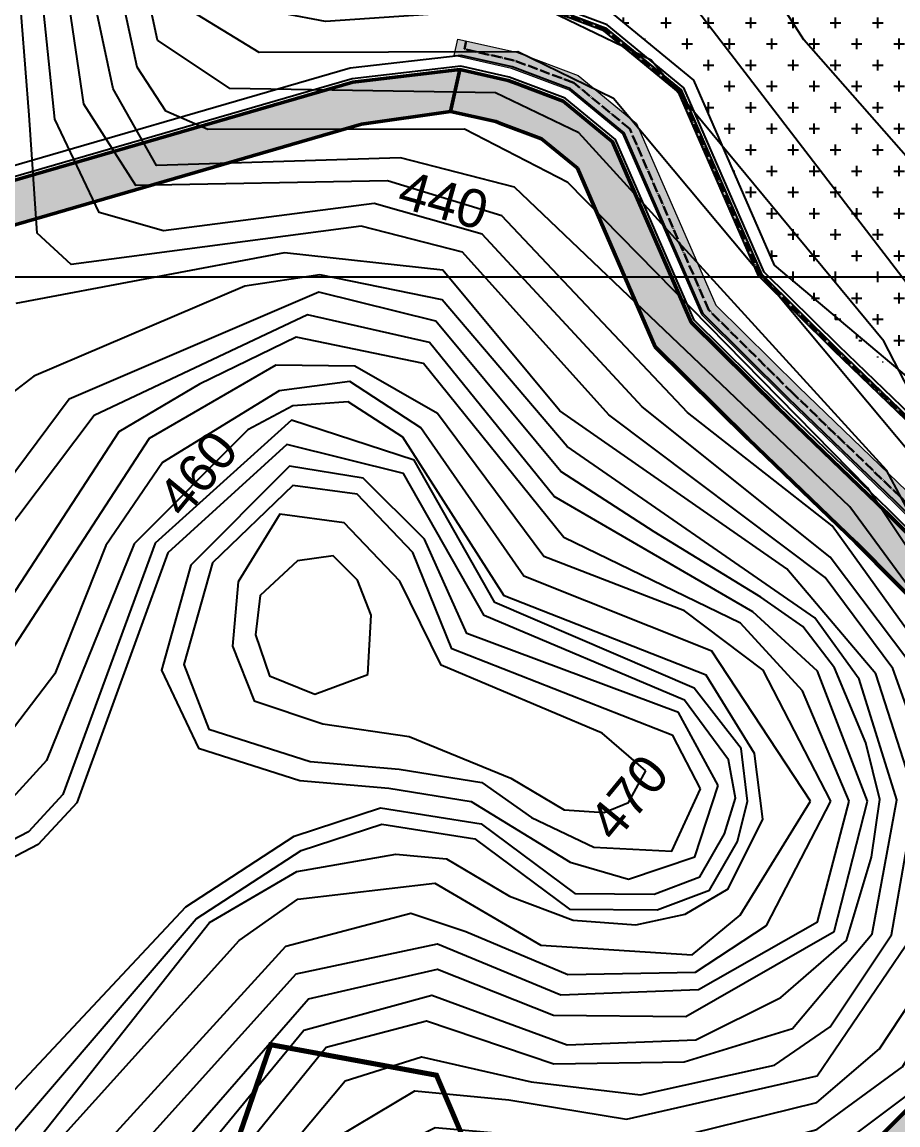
# Model space of a CAD drawing. Header units: metres. Extents: x 218545 to 227455, y 1543467 to 1556082.
# Drawn here: x 221398 to 221915, y 1554200 to 1554850 of the extents above; entities that cross this region are included whole.
import ezdxf

# ---------------------------------------------------------------- set-up
doc = ezdxf.new("R2010")
doc.units = ezdxf.units.M
doc.header["$MEASUREMENT"] = 0
doc.linetypes.add('ACAD_ISO04W100', pattern=[30, 24, -3, 0, -3])
doc.linetypes.add('CENTER', pattern=[2, 1.25, -0.25, 0.25, -0.25])
for name, color, linetype in [('10 M CONTOUR', 20, 'Continuous'), ('2 M CONTOUR', 33, 'Continuous'), ('23072015', 160, 'ACAD_ISO04W100'), ('CART TRACK', 30, 'Continuous'), ('CONTEXT', 200, 'Continuous'), ('EXCAVATED CANAL', 160, 'Continuous'), ('GRID', 250, 'Continuous'), ('SATGE-2', 160, 'Continuous')]:
    doc.layers.add(name, color=color, linetype=linetype)
for name, color, linetype, lineweight in [('BO', 7, 'Continuous', 30), ('NTPC  RESIDENTIAL AREA', 7, 'Continuous', 80), ('Road Center Line', 7, 'CENTER', 25)]:
    doc.layers.add(name, color=color, linetype=linetype, lineweight=lineweight)
doc.styles.get("Standard").update_dxf_attribs({"font": 'arial.ttf'})
pattern_1 = [(0, (0.1397, 0.1363), (1.5625, 3.125), [0, -3.125])]

msp = doc.modelspace()

# ---------------------------------------------------------------- hatches: boundary and pattern name
at = {"layer": '23072015', "lineweight": 5}
h = msp.add_hatch(dxfattribs=at)
h.set_pattern_fill('DOTS', color=256, scale=10)
h.paths.add_polyline_path([(221942.491, 1554596.5499), (221878.76052, 1554657.89784), (221834.44409, 1554701.76344), (221787.06077, 1554810.36648), (221742.42912, 1554847.02311), (221699.01527, 1554863.3346), (221662.37762, 1554871.57735), (221661.93863, 1554869.62612), (221698.44132, 1554861.41373), (221741.41567, 1554845.26737), (221785.41989, 1554809.12606), (221832.76441, 1554700.61195), (221877.36346, 1554656.46661), (221941.0873, 1554595.12506), (221996.43659, 1554539.3197), (222016.48698, 1554502.25059), (222040.93432, 1554420.20918), (222057.19396, 1554354.75265), (222066.08782, 1554272.67694), (221975.80717, 1554161.52999), (221927.26619, 1554112.98901), (221857.15301, 1554076.08733), (221803.95221, 1554068.63922), (221755.92003, 1554051.37766), (221696.22812, 1553980.27406), (221639.8261, 1553909.05052), (221618.09978, 1553867.05114), (221621.80908, 1553830.61173), (221644.38527, 1553751.59506), (221690.19863, 1553617.41894), (221698.54194, 1553568.18714), (221715.74816, 1553497.55107), (221743.66254, 1553446.43823), (221754.49701, 1553435.78864), (221775.43568, 1553413.52574), (221816.92376, 1553350.10919), (221845.59365, 1553319.24672), (221920.89037, 1553241.82187), (221953.95145, 1553201.66633), (222009.59595, 1553136.24621), (222080.58796, 1553060.94159), (222135.68565, 1552999.54965), (222161.37558, 1552966.75238), (222220.95571, 1552886.02634), (222269.45231, 1552819.34357), (222340.34273, 1552736.71064), (222379.94319, 1552689.42181), (222398.23389, 1552653.50617), (222412.46722, 1552620.27017), (222426.508, 1552582.52993), (222437.77889, 1552555.44596), (222460.72697, 1552435.73625), (222486.63537, 1552286.91809), (222510.6068, 1552234.31657), (222534.45156, 1552196.90103), (222585.77038, 1552128.08242), (222696.6166, 1551966.81819), (222735.64748, 1551886.58556), (222747.32669, 1551775.4985), (222735.61764, 1551699.07674), (222711.69377, 1551636.91929), (222683.53901, 1551559.56969), (222680.49726, 1551539.19967), (222680.63113, 1551524.79375), (222691.75912, 1551513.36205), (222700.60689, 1551472.74278), (222694.57553, 1551435.86214), (222694.97994, 1551416.04588), (222711.0991, 1551286.8538), (222718.37322, 1551150.76962), (222722.51484, 1551113.52525), (222736.88664, 1550783.41828), (222730.50838, 1550665.88978), (222716.24942, 1550612.79405), (222689.9464, 1550566.6871), (222640.91554, 1550504.76125), (222584.17057, 1550445.97449), (222510.23086, 1550376.29572), (222415.89787, 1550281.11403), (222365.43136, 1550224.11222), (222299.6623, 1550156.59146), (222208.5209, 1550060.02678), (222135.76523, 1549989.52385), (222061.14846, 1549907.80548), (221888.89981, 1549741.30984), (221835.577, 1549688.3145), (221836.98685, 1549686.89594), (221890.2998, 1549739.88148), (222062.58332, 1549906.41082), (222137.20094, 1549988.13012), (222209.94474, 1550058.62155), (222301.10596, 1550155.20723), (222366.89725, 1550222.75081), (222417.35801, 1550279.74613), (222511.62736, 1550374.8636), (222585.57667, 1550444.55143), (222642.42266, 1550503.44283), (222691.6085, 1550565.56442), (222718.1142, 1550612.02666), (222732.49413, 1550665.57281), (222738.889, 1550783.40756), (222724.51002, 1551113.67944), (222720.36731, 1551150.93365), (222713.09247, 1551287.03121), (222696.97741, 1551416.19048), (222696.57885, 1551435.71997), (222702.64217, 1551472.79609), (222693.59149, 1551514.34697), (222682.62359, 1551525.61419), (222682.49864, 1551539.06042), (222685.48731, 1551559.07499), (222713.56687, 1551636.21798), (222737.56183, 1551698.56012), (222749.34273, 1551775.45083), (222737.59975, 1551887.14432), (222698.3496, 1551967.82772), (222587.39673, 1552129.2471), (222536.09873, 1552198.03779), (222512.36866, 1552235.27335), (222488.56172, 1552287.51394), (222462.69441, 1552436.09606), (222439.70441, 1552556.02449), (222428.36916, 1552583.26309), (222414.3248, 1552621.01297), (222400.04624, 1552654.35459), (222381.62234, 1552690.53178), (222341.86844, 1552738.00383), (222271.02255, 1552820.58486), (222222.56905, 1552887.20836), (222162.96774, 1552967.9631), (222137.21883, 1553000.83566), (222082.06004, 1553062.29569), (222011.08628, 1553137.58094), (221955.48528, 1553202.94993), (221922.38181, 1553243.15695), (221847.04339, 1553320.62469), (221818.50453, 1553351.3461), (221777.01305, 1553414.76785), (221755.927, 1553437.18746), (221745.27582, 1553447.65687), (221717.62924, 1553498.27938), (221700.50195, 1553568.59141), (221692.14353, 1553617.91235), (221646.29438, 1553752.19329), (221623.78084, 1553830.99067), (221620.14981, 1553866.66118), (221641.51382, 1553907.96018), (221697.77829, 1553979.01002), (221757.10461, 1554049.67813), (221804.43415, 1554066.68719), (221857.77579, 1554074.15502), (221928.466, 1554111.36039), (221977.29444, 1554160.18883), (222068.16602, 1554272.0633), (222059.16769, 1554355.10307), (222042.86421, 1554420.73611), (222018.34459, 1554503.02008), (221998.059, 1554540.52403)])
at = {"layer": 'EXCAVATED CANAL'}
h = msp.add_hatch(dxfattribs=at)
h.set_pattern_fill('DOTS', color=256, scale=50)
h.set_pattern_definition(pattern_1)
h.paths.add_polyline_path([(221656.53043, 1554822.32331), (221603.23651, 1554816.12259), (221603.13969, 1554811.13632), (221602.41758, 1554790.67656), (221650.9804, 1554797.65439)])
h.paths.add_polyline_path([(221603.13969, 1554811.13632), (221603.23651, 1554816.12259), (221593.42563, 1554814.9811), (221418.91252, 1554764.33194), (221438.93417, 1554743.81388), (221598.42346, 1554790.10266), (221602.41758, 1554790.67656)])
h.paths.add_polyline_path([(221418.91252, 1554764.33194), (221365.25533, 1554748.75894), (221338.86393, 1554725.84673), (221343.63969, 1554716.63632), (221333.80316, 1554700.13632), (221347.81925, 1554700.13632), (221377.63758, 1554726.02369), (221438.93417, 1554743.81388)])
h.paths.add_polyline_path([(221343.63969, 1554716.63632), (221338.86393, 1554725.84673), (221309.24943, 1554700.13632), (221333.80316, 1554700.13632)])
h.paths.add_polyline_path([(221333.80316, 1554700.13632), (221309.24943, 1554700.13632), (221307.37325, 1554698.50747), (221328.13969, 1554690.63632)], flags=17)
h.paths.add_polyline_path([(221347.81925, 1554700.13632), (221333.80316, 1554700.13632), (221328.13969, 1554690.63632), (221307.37325, 1554698.50747), (221292.41793, 1554685.52372), (221255.33116, 1554643.20431), (221237.76728, 1554634.87956), (221291.63969, 1554653.13632), (221295.59519, 1554650.78441), (221310.29738, 1554667.56097)])
h.paths.add_polyline_path([(221270.8949, 1554622.5991), (221295.59519, 1554650.78441), (221291.63969, 1554653.13632), (221237.76728, 1554634.87956), (221158.3376, 1554597.2323), (221147.00044, 1554592.83077), (221121.63969, 1554578.63632), (221113.31848, 1554579.75409), (221102.78461, 1554575.66443), (221132.97495, 1554560.26119), (221168.3412, 1554573.99177)])
h.paths.add_polyline_path([(221102.78461, 1554575.66443), (221078.37425, 1554566.18735), (221090.63969, 1554548.13632), (221090.09382, 1554544.04228), (221094.32397, 1554545.25534), (221132.97495, 1554560.26119)])
h.paths.add_polyline_path([(221147.00044, 1554592.83077), (221113.31848, 1554579.75409), (221121.63969, 1554578.63632)], flags=17)
h.paths.add_polyline_path([(221090.63969, 1554548.13632), (221078.37425, 1554566.18735), (221055.60311, 1554557.3467), (221000.13969, 1554556.3916), (221000.13969, 1554531.10231), (221047.83386, 1554531.92362), (221090.09382, 1554544.04228)])
h.paths.add_polyline_path([(221000.13969, 1554556.3916), (220949.03085, 1554555.5115), (220863.83165, 1554563.55783), (220861.24648, 1554556.3771, -0.295048905), (220865.89812, 1554549.1805, -0.090151953), (220865.39318, 1554546.40277), (220892.43125, 1554535.45879), (220948.0568, 1554530.20543), (221000.13969, 1554531.10231)])
h.paths.add_polyline_path([(220865.39318, 1554546.40277, -0.382938683), (220856.03972, 1554541.53639), (220855.16458, 1554538.9783), (220892.43125, 1554535.45879)])
h.paths.add_polyline_path([(220865.89812, 1554549.1805, 0.29505238), (220861.24639, 1554556.37714), (220858.63969, 1554549.13632), (220856.03972, 1554541.53639, 0.382938683), (220865.39318, 1554546.40277, 0.090151953)])
h.paths.add_polyline_path([(220861.24648, 1554556.3771), (220858.63969, 1554549.13632), (220865.39318, 1554546.40277, 0.090151953), (220865.89812, 1554549.1805, 0.295048905)])
h.paths.add_polyline_path([(220861.24639, 1554556.37714, 0.54433908), (220850.11255, 1554549.1805, 0.342275585), (220856.03972, 1554541.53639), (220858.63969, 1554549.13632)], flags=17)
h.paths.add_polyline_path([(220861.24639, 1554556.37714), (220863.83144, 1554563.55785), (220827.81333, 1554566.95945), (220715.92155, 1554550.93446), (220621.51139, 1554536.51289), (220512.56548, 1554547.84206), (220362.09729, 1554567.6521), (220322.05413, 1554581.23505), (220227.25218, 1554610.30481), (220140.8377, 1554644.08499), (220044.75757, 1554676.25852), (220021.82203, 1554680.53335), (219876.95811, 1554673.35412), (219809.50378, 1554668.21334), (219742.42177, 1554666.16143), (219716.67253, 1554669.99991), (219694.91829, 1554682.80368), (219669.48645, 1554718.44061), (219571.84211, 1554854.0903), (219564.26717, 1554927.67074), (219575.18408, 1555107.12497), (219583.32226, 1555146.75993), (219640.65096, 1555243.41885), (219766.21556, 1555405.02502), (219746.21193, 1555420.56741), (219619.67301, 1555257.70726), (219559.36371, 1555156.0229), (219550.00801, 1555110.45833), (219538.85598, 1554927.13922), (219547.33521, 1554844.77485), (219648.8967, 1554703.68336), (219677.42724, 1554663.70433), (219708.0671, 1554645.67079), (219740.92965, 1554640.77192), (219810.85423, 1554642.91078), (219878.54783, 1554648.06979), (220027.13733, 1554655.43366), (220132.22093, 1554620.30453), (220218.93107, 1554586.40877), (220314.2848, 1554557.16982), (220356.33052, 1554542.90759), (220509.60702, 1554522.72781), (220571.90126, 1554516.2499), (220679.63969, 1554526.13632), (220776.63476, 1554535.18919), (220783.59204, 1554535.83854, -0.02612531), (220783.549, 1554536.66166, -0.958294341), (220799.30595, 1554537.33311), (220828.42553, 1554541.50358), (220855.16458, 1554538.9783), (220856.03972, 1554541.53639, -0.342275585), (220850.11255, 1554549.1805, -0.54433908)])
h.paths.add_polyline_path([(220783.549, 1554536.66166, 0.02612531), (220783.59204, 1554535.83854), (220792.13969, 1554536.63632), (220793.44976, 1554536.4944), (220799.30595, 1554537.33311, 0.958294341)], flags=17)
h = msp.add_hatch(dxfattribs=at)
h.set_pattern_fill('DOTS', color=256, scale=50)
h.set_pattern_definition(pattern_1)
h.paths.add_polyline_path([(221677.6937, 1554791.64442), (221704.67316, 1554781.50768), (221725.84354, 1554764.12013), (221771.77601, 1554658.84245), (221826.66019, 1554604.5166), (221890.14239, 1554543.40766), (221937.5323, 1554495.62726), (221949.02306, 1554474.38318), (221970.84004, 1554401.16884), (221985.50391, 1554342.1364), (221990.8142, 1554293.13117), (221922.06107, 1554210.45335), (221883.85237, 1554172.24465), (221834.68547, 1554146.36733), (221786.59744, 1554139.63501), (221713.05915, 1554113.20718), (221640.09635, 1554026.29562), (221578.70094, 1553948.7665), (221543.8227, 1553881.343), (221550.37321, 1553816.99215), (221575.22372, 1553730.01538), (221619.73786, 1553599.64432), (221627.53279, 1553553.64843), (221647.60429, 1553471.24962), (221685.23951, 1553402.33735), (221702.72777, 1553385.14753), (221718.31628, 1553368.57315), (221759.68082, 1553305.34543), (221793.41232, 1553269.19256), (221866.96525, 1553193.56155), (221898.48979, 1553155.27226), (221955.71109, 1553087.99832), (222027.36459, 1553011.99203), (222080.24728, 1552953.06813), (222103.79949, 1552923.00001), (222162.61161, 1552843.31454), (222212.67089, 1552774.4831), (222285.17552, 1552689.96857), (222319.21374, 1552649.32189), (222332.67594, 1552622.88749), (222345.26961, 1552593.48022), (222359.18048, 1552556.08916), (222368.11872, 1552534.61058), (222389.54691, 1552422.82945), (222416.94495, 1552265.45475), (222446.87895, 1552199.76931), (222474.88143, 1552155.82976), (222526.95495, 1552085.99911), (222633.93532, 1551930.3591), (222665.01712, 1551866.46674), (222674.38512, 1551777.36289), (222665.28065, 1551717.94056), (222643.93351, 1551662.4778), (222613.05268, 1551577.63886), (222608.08692, 1551544.38406), (222608.54407, 1551495.18901), (222625.47574, 1551477.79524), (222626.96748, 1551470.94678), (222622.09495, 1551441.15212), (222622.71151, 1551410.9404), (222638.97905, 1551280.55909), (222646.22726, 1551144.9598), (222650.3292, 1551108.07219), (222664.44073, 1550783.9432), (222658.66497, 1550677.51638), (222648.79081, 1550640.74825), (222629.83511, 1550607.52051), (222586.42228, 1550552.69021), (222533.33897, 1550497.69687), (222459.74745, 1550428.34623), (222363.1073, 1550330.83662), (222312.43248, 1550273.59953), (222247.4693, 1550206.90611), (222157.04628, 1550111.10256), (222083.86052, 1550040.18285), (222009.27453, 1549958.49819), (221838.28985, 1549793.2243), (221733.41196, 1549688.99052), (221661.42128, 1549610.98472), (221593.45514, 1549539.70631), (221536.09912, 1549481.41053), (221507.92632, 1549440.67863), (221485.62919, 1549390.74303), (221459.14595, 1549318.28691), (221440.5382, 1549225.18609), (221427.15324, 1549142.08652), (221412.21579, 1549050.15665), (221410.45962, 1548979.46286), (221425.16964, 1548904.80015), (221445.17672, 1548833.95243), (221473.74653, 1548779.18003), (221521.21905, 1548733.53019), (221571.70567, 1548707.5099), (221659.71715, 1548674.33117), (221748.07972, 1548647.895), (221835.34799, 1548619.47559), (221961.60573, 1548577.88445), (222075.40908, 1548543.75533), (222176.56515, 1548502.16753), (222306.15866, 1548445.41572), (222451.21444, 1548392.87583), (222529.3421, 1548381.06278), (222609.89339, 1548371.02657), (222662.85006, 1548354.1647), (222700.84907, 1548322.2047), (222774.53831, 1548250.45465), (222878.80881, 1548150.12341), (222941.85942, 1548088.53022), (222984.44789, 1548036.43783), (223007.99985, 1547998.04314), (223025.23783, 1547930.19402), (223034.36018, 1547840.97104), (223056.79053, 1547753.19681), (223115.36795, 1547656.06126), (223190.51503, 1547596.0062), (223348.91253, 1547525.59569), (223480.63732, 1547497.20699), (223485.90427, 1547521.64588), (223356.70584, 1547549.49011), (223203.60947, 1547617.54417), (223134.46775, 1547672.79994), (223080.1005, 1547762.95401), (223059.04163, 1547845.3614), (223049.92106, 1547934.56697), (223031.29519, 1548007.87888), (223004.8735, 1548050.95184), (222960.32932, 1548105.43636), (222896.21099, 1548168.07258), (222791.92572, 1548268.41803), (222717.63742, 1548340.75138), (222675.15281, 1548376.48411), (222615.27695, 1548395.54911), (222532.75695, 1548405.83061), (222457.40024, 1548417.22469), (222315.43975, 1548468.64345), (222186.33374, 1548525.18176), (222083.77318, 1548567.34699), (221969.10873, 1548601.73435), (221843.12958, 1548643.23372), (221755.53424, 1548671.75964), (221667.71908, 1548698.03204), (221581.87539, 1548730.39355), (221535.91651, 1548754.08029), (221494.02165, 1548794.36661), (221468.53503, 1548843.2281), (221449.50301, 1548910.623), (221435.52028, 1548981.59427), (221437.16572, 1549047.83064), (221451.83237, 1549138.09394), (221465.14539, 1549220.74687), (221483.28515, 1549311.50616), (221508.81139, 1549381.34401), (221529.80766, 1549428.36627), (221555.43289, 1549465.41492), (221611.41314, 1549522.31238), (221679.65493, 1549593.87987), (221751.41782, 1549671.63885), (221855.78973, 1549775.36977), (222027.21026, 1549941.06496), (222101.80686, 1550022.76124), (222174.84432, 1550093.53723), (222265.51505, 1550189.60324), (222330.75613, 1550256.58195), (222381.35911, 1550313.73791), (222477.2037, 1550410.44478), (222550.91528, 1550479.90857), (222605.26123, 1550536.20999), (222650.61131, 1550593.48703), (222672.10057, 1550631.15588), (222683.48673, 1550673.55421), (222689.47025, 1550783.8092), (222675.26897, 1551109.99956), (222671.15335, 1551147.01019), (222663.89621, 1551282.77669), (222647.67983, 1551412.74791), (222647.13642, 1551439.375), (222652.40855, 1551471.6131), (222648.38025, 1551490.10666), (222633.44984, 1551505.44455), (222633.10417, 1551542.64335), (222637.40648, 1551571.45512), (222667.34729, 1551653.71153), (222689.58296, 1551711.4828), (222699.58555, 1551776.767), (222689.42059, 1551873.45127), (222655.59772, 1551942.97821), (222547.2843, 1552100.5576), (222495.47102, 1552170.03928), (222468.90224, 1552211.72917), (222441.0243, 1552272.90291), (222414.13993, 1552427.32708), (222392.18764, 1552541.8422), (222382.44504, 1552565.25368), (222368.48937, 1552602.76515), (222355.3303, 1552633.49266), (222340.2031, 1552663.19646), (222304.24686, 1552706.13353), (222232.29886, 1552789.99924), (222182.77844, 1552858.08975), (222123.70148, 1552938.13404), (222099.41212, 1552969.14325), (222045.76565, 1553028.9182), (221974.34025, 1553104.68253), (221917.66267, 1553171.31722), (221885.60826, 1553210.25008), (221811.30219, 1553286.65628), (221779.52006, 1553320.869), (221738.11281, 1553384.162), (221720.67455, 1553402.70311), (221705.48675, 1553417.63174), (221671.21237, 1553480.39011), (221652.1315, 1553558.72211), (221644.14698, 1553605.83678), (221599.18365, 1553737.52338), (221575.11946, 1553821.74806), (221569.55125, 1553876.44892), (221599.8824, 1553935.08239), (221659.55142, 1554010.43144), (221727.92599, 1554091.87762), (221792.64591, 1554115.13634), (221842.5016, 1554122.11614), (221898.91039, 1554151.80498), (221940.62423, 1554193.51882), (222016.87018, 1554287.38728), (222010.45741, 1554346.56662), (221995.23918, 1554407.83077), (221972.50841, 1554484.11162), (221958.04406, 1554510.85328), (221907.88908, 1554561.42153), (221844.32293, 1554622.61128), (221793.01178, 1554673.40044), (221746.58877, 1554779.80245), (221717.48596, 1554803.70502), (221684.94991, 1554815.92949), (221656.53043, 1554822.32331), (221650.9804, 1554797.65439)])
at = {"layer": 'NTPC  RESIDENTIAL AREA', "lineweight": -2}
h = msp.add_hatch(dxfattribs=at)
h.set_pattern_fill('CROSS', color=256, scale=50)
h.paths.add_polyline_path([(222027.99752, 1554808.38564), (221953.5198, 1554848.09285), (221950, 1554881), (221826.5, 1554866.5), (221737.5, 1554910.5), (221745.20734, 1554958.28553), (221817.5, 1555004), (221845.5, 1555085.5), (221778, 1555080), (221732.52926, 1555008.33417), (221618.28289, 1555015.73489), (221585.5, 1555032.5), (221454.5, 1555100), (221524, 1555242), (221498, 1555253), (221478, 1555224.5), (221419.5, 1555140.5), (221364.5, 1555187), (221324, 1555133), (221359, 1555094), (221364, 1555089), (221425, 1555093), (221432, 1555063), (221406, 1555026), (221522, 1555018), (221555, 1555004), (221601, 1554978), (221649, 1554905), (221629.85162, 1554888.24517), (221701.63304, 1554872.09575), (221747.05151, 1554855.03109), (221794.54488, 1554816.02408), (221842.10518, 1554707.01543), (222000.82642, 1554565.1852)])
at = {"layer": 'Road Center Line', "lineweight": 5}
h = msp.add_hatch(color=256, dxfattribs=at)
h.dxf.hatch_style = 1
h.paths.add_polyline_path([(221760.80674, 1554790.51979), (221726.21394, 1554818.93137), (221689.8322, 1554832.60074), (221655.35381, 1554840.35771), (221653.15887, 1554830.60157), (221686.9625, 1554822.99641), (221721.1467, 1554810.1527), (221752.60236, 1554784.3177), (221799.17088, 1554677.5822), (221849.42222, 1554627.84206), (221913.01327, 1554566.62835), (221963.9884, 1554515.23318), (221979.33476, 1554486.86087), (222002.33656, 1554409.67046), (222017.71923, 1554347.74435), (222024.52375, 1554284.9498), (221946.0618, 1554188.35316), (221903.26998, 1554145.56134), (221844.69734, 1554114.73364), (221794.31348, 1554107.6799), (221732.22847, 1554085.3681), (221665.22484, 1554005.55495), (221606.07167, 1553930.8573), (221577.09917, 1553874.85027), (221582.37387, 1553823.03279), (221606.20311, 1553739.63043), (221651.30066, 1553607.55075), (221659.34183, 1553560.1018), (221678.1267, 1553482.98494), (221711.39687, 1553422.06534), (221725.8973, 1553407.81235), (221743.88825, 1553388.68359), (221785.30827, 1553325.37108), (221816.59899, 1553291.68735), (221891.06148, 1553215.12031), (221923.27484, 1553175.99439), (221979.7893, 1553109.55147), (222051.14627, 1553033.85973), (222105.02189, 1552973.82946), (222129.53239, 1552942.53793), (222188.68879, 1552862.386), (222238.04756, 1552794.51776), (222309.82857, 1552710.8467), (222346.36021, 1552667.22251), (222361.98691, 1552636.5379), (222375.3156, 1552605.4143), (222389.28471, 1552567.86671), (222399.26862, 1552543.87537), (222421.37814, 1552428.54005), (222448.10841, 1552275.00104), (222475.36953, 1552215.1808), (222501.50821, 1552174.16581), (222553.24341, 1552104.78883), (222661.95675, 1551946.62762), (222696.60193, 1551875.41031), (222707.00599, 1551776.45192), (222696.73395, 1551709.40916), (222674.23172, 1551650.94533), (222644.57292, 1551569.46367), (222640.46965, 1551541.98481), (222640.78188, 1551508.38489), (222655.11191, 1551493.66377), (222659.90118, 1551471.67667), (222654.50917, 1551438.70554), (222655.03063, 1551413.15385), (222671.23166, 1551283.30565), (222678.49148, 1551147.48899), (222682.6112, 1551110.44145), (222696.83941, 1550783.63268), (222690.79356, 1550672.22924), (222678.9538, 1550628.14185), (222656.70448, 1550589.14067), (222610.77322, 1550531.1296), (222556.04847, 1550474.43577), (222482.30088, 1550404.93803), (222386.69496, 1550308.47197), (222336.11353, 1550251.34035), (222270.78908, 1550184.27606), (222180.04404, 1550088.13131), (222107.05107, 1550017.39843), (222032.45129, 1549935.69866), (221860.9, 1549769.87709), (221792.31786, 1549701.71614), (221801.33281, 1549696.57695), (221867.89996, 1549762.73528), (222039.62558, 1549928.72537), (222114.22961, 1550010.42979), (222187.16325, 1550081.10517), (222278.00739, 1550177.35491), (222343.44298, 1550244.53332), (222393.99569, 1550301.63249), (222489.28337, 1550397.77745), (222563.079, 1550467.32045), (222618.3088, 1550524.53752), (222665.01496, 1550583.52728), (222688.27771, 1550624.3049), (222700.72227, 1550670.64438), (222706.85122, 1550783.57908), (222692.58711, 1551111.2124), (222688.46191, 1551148.30915), (222681.19852, 1551284.19269), (222665.01796, 1551413.87686), (222664.52576, 1551437.99469), (222670.07761, 1551471.9432), (222664.27371, 1551498.58834), (222650.7442, 1551512.4871), (222650.47656, 1551541.28853), (222654.31444, 1551566.99018), (222683.59723, 1551647.43882), (222706.45488, 1551706.82605), (222717.08617, 1551776.21356), (222706.36332, 1551878.20412), (222670.62171, 1551951.67526), (222561.37515, 1552110.61223), (222509.74405, 1552179.84961), (222484.17885, 1552219.96474), (222457.74015, 1552277.9803), (222431.21535, 1552430.3391), (222408.89619, 1552546.76802), (222398.59053, 1552571.53252), (222384.60351, 1552609.12827), (222371.04866, 1552640.77997), (222354.75596, 1552672.77234), (222317.45711, 1552717.31268), (222245.89875, 1552800.72421), (222196.75552, 1552868.29608), (222137.49319, 1552948.59155), (222112.68783, 1552980.25951), (222058.50669, 1553040.63019), (221987.24096, 1553116.22516), (221930.94399, 1553182.41238), (221898.5187, 1553221.7957), (221823.84766, 1553298.57719), (221793.21214, 1553331.55561), (221751.77511, 1553394.89412), (221733.04723, 1553414.80642), (221719.46328, 1553428.15856), (221687.53207, 1553486.62647), (221669.14186, 1553562.12313), (221661.02515, 1553610.01779), (221615.74865, 1553742.62159), (221592.23267, 1553824.92752), (221587.34933, 1553872.90048), (221614.51027, 1553925.4056), (221672.97566, 1553999.23473), (221738.15136, 1554076.87049), (221796.72316, 1554097.91973), (221847.81126, 1554105.07206), (221909.26903, 1554137.41826), (221953.49814, 1554181.64737), (222034.91477, 1554281.88158), (222027.58791, 1554349.49643), (222011.986, 1554412.30514), (221988.62281, 1554490.7083), (221972.10045, 1554521.25481), (221920.03177, 1554573.75252), (221856.40753, 1554634.9982), (221807.56926, 1554683.33964)])

# ---------------------------------------------------------------- linework, layer by layer
at = {"layer": '10 M CONTOUR', "elevation": -1039.86579}
msp.add_lwpolyline([(222003.95869, 1554149.75532), (222076.74569, 1554230.31532), (222100.49869, 1554318.77432), (222012.78269, 1554456.66632), (221906.64769, 1554662.11532), (221769.36869, 1554827.99732), (221703.99851, 1554859.4308), (221577.10069, 1554850.68232), (221552.26769, 1554855.36432), (221518.61769, 1554882.18732), (221493.22898, 1554946.78201), (221450.70969, 1555120.82432), (221412.83069, 1555211.90032)], dxfattribs=at)
at = {"layer": '10 M CONTOUR', "linetype": 'Continuous', "elevation": -1009.86579}
for points in [[(221618.65746, 1554359.36051), (221648.56824, 1554356.75939), (221685.82469, 1554334.68671), (221723.34723, 1554320.59214), (221760.33765, 1554317.66683), (221789.34442, 1554324.04928), (221814.82925, 1554338.98271), (221835.21517, 1554380.15108), (221830.37851, 1554418.85225), (221801.81393, 1554465.01448), (221682.53669, 1554511.91432), (221622.83769, 1554605.53132), (221590.4814, 1554626.3319), (221557.97569, 1554624.05859), (221531.42847, 1554609.81271), (221464.35169, 1554542.47532), (221412.53869, 1554414.73532), (221386.40969, 1554385.93632)], [(221256.16769, 1554062.08532), (221410.23969, 1554194.34432), (221508.76769, 1554319.03132), (221560.25169, 1554349.19632), (221618.65746, 1554359.36051)]]:
    msp.add_lwpolyline(points, dxfattribs=at)
at = {"layer": '10 M CONTOUR'}
for points in [[(221268.12538, 1553778.93232, -1029.86579), (221455.25769, 1553930.67232, -1029.86579), (221593.23235, 1554124.85468, -1029.86579), (221682.42714, 1554169.87423, -1029.86579), (221781.70569, 1554173.50732, -1029.86579), (221867.04069, 1554197.03732, -1029.86579), (221917.71669, 1554233.92732, -1029.86579), (221963.22169, 1554308.98332, -1029.86579), (221966.78769, 1554342.55632, -1029.86579), (221959.00069, 1554411.61432, -1029.86579), (221931.98869, 1554475.41032, -1029.86579), (221876.25269, 1554553.11532, -1029.86579), (221790.90569, 1554619.95432, -1029.86579), (221681.23769, 1554736.10132, -1029.86579), (221613.72469, 1554756.80932, -1029.86579), (221465.223, 1554753.96658, -1029.86579), (221434.68869, 1554802.00132, -1029.86579), (221414.78769, 1554937.03632, -1029.86579), (221381.76169, 1555048.38732, -1029.86579)], [(221365.92169, 1554014.63232, -1019.86579), (221564.33969, 1554255.65132, -1019.86579), (221639.88505, 1554276.25116, -1019.86579), (221719.7333, 1554247.03669, -1019.86579), (221795.74923, 1554249.91101, -1019.86579), (221845.87869, 1554274.95861, -1019.86579), (221884.70408, 1554308.4837, -1019.86579), (221899.35857, 1554357.66504, -1019.86579), (221904.36683, 1554391.62381, -1019.86579), (221896.00636, 1554425.18436, -1019.86579), (221877.55239, 1554469.31281, -1019.86579), (221858.84392, 1554493.721, -1019.86579), (221834.05454, 1554510.99266, -1019.86579), (221771.159, 1554549.57877, -1019.86579), (221716.02869, 1554585.15632, -1019.86579), (221642.32169, 1554673.93032, -1019.86579), (221573.24469, 1554691.03832, -1019.86579), (221425.87169, 1554627.90132, -1019.86579), (221362.76369, 1554543.25632, -1019.86579)], [(221766.20537, 1554408.51927, -999.86579), (221740.5223, 1554430.91657, -1005.86579), (221645.42995, 1554471.04397, -1005.86579), (221621.10366, 1554520.5732, -1005.86579), (221588.18192, 1554554.87327, -1005.86579), (221550.27276, 1554559.97748, -1005.86579), (221525.71292, 1554520.14199, -1005.86579), (221522.32573, 1554482.08876, -1005.86579), (221535.02791, 1554449.95502, -1005.86579), (221575.67445, 1554436.42492, -1005.86579), (221626.48257, 1554428.8143, -1005.86579), (221686.60569, 1554404.29105, -1005.86579), (221717.93744, 1554385.68728, -1005.86579), (221741.64801, 1554383.99602, -1005.86579), (221756.04358, 1554389.91538, -1005.86579), (221766.20537, 1554408.51927, -1005.86579)]]:
    msp.add_polyline3d(points, dxfattribs=at)
at = {"layer": '2 M CONTOUR'}
for points, elevation in [([(222049.46269, 1554089.64932), (222148.25869, 1554210.24232), (222165.35769, 1554248.50132), (222173.41769, 1554314.57732), (222137.33169, 1554391.00732), (222073.98269, 1554443.26532), (222012.33069, 1554532.47032), (221988.64669, 1554665.13032), (221964.20669, 1554720.74232), (221859.41869, 1554839.95732), (221824.4355, 1554894.49132), (221766.49033, 1554928.49028), (221683.71283, 1554938.51976), (221593.60761, 1554941.1688), (221532.42926, 1554979.2221), (221502.14714, 1555138.5101), (221470.28082, 1555293.28996)], -1043.86579), ([(221756.43169, 1553519.42532), (221737.44969, 1553544.47632), (221717.44469, 1553630.59932), (221680.93469, 1553702.88632), (221600.98827, 1553752.90032), (221576.94286, 1553802.6518), (221592.30335, 1553853.05329), (221659.30669, 1553936.86032), (221722.87269, 1554038.74332), (221789.31369, 1554077.64332), (221941.17769, 1554135.66932), (222031.61469, 1554238.42232), (222055.84669, 1554307.81032), (222036.08269, 1554382.39932), (221923.23169, 1554594.87232), (221747.07169, 1554805.24932), (221690.66069, 1554832.87332), (221537.97969, 1554832.40432), (221494.65769, 1554859.04832), (221431.84369, 1555110.78532), (221409.43769, 1555155.94332), (221372.59169, 1555189.08532)], -1037.86579), ([(221662.36682, 1553501.87375), (221647.44869, 1553638.54132), (221594.82169, 1553701.35032), (221496.24272, 1553741.03832), (221483.80464, 1553757.7406), (221487.8616, 1553787.74227), (221604.90269, 1553932.50032), (221664.37697, 1554043.44643), (221719.70908, 1554089.71305), (221823.63269, 1554114.35032), (221923.31069, 1554155.13532), (221993.23669, 1554236.31832), (222025.01769, 1554312.30932), (222008.63569, 1554398.70932), (221908.14369, 1554586.04632), (221726.73469, 1554785.01632), (221677.47769, 1554808.70432), (221520.67369, 1554811.12332), (221478.04969, 1554839.78332), (221435.95769, 1555035.30532), (221389.90969, 1555137.51432)], -1035.86579), ([(221391.59769, 1553761.40932), (221420.27951, 1553804.94596), (221484.30569, 1553855.89832), (221626.29288, 1554056.08623), (221681.93061, 1554106.01249), (221796.44169, 1554132.81632), (221868.73269, 1554151.20732), (221939.10169, 1554199.62232), (221971.47169, 1554239.24932), (222000.34469, 1554318.65132), (221994.55569, 1554393.52832), (221929.67169, 1554526.39032), (221896.95969, 1554575.48832), (221720.23169, 1554755.71632), (221659.29369, 1554787.26132), (221507.77469, 1554786.99632), (221482.89969, 1554797.81632), (221466.04769, 1554823.80032), (221422.63869, 1555024.40232), (221374.67669, 1555120.18932)], -1033.86579)]:
    msp.add_lwpolyline(points, dxfattribs=dict(at, elevation=elevation))
at = {"layer": '2 M CONTOUR', "linetype": 'Continuous'}
for points, elevation in [([(221364.07708, 1554161.71974), (221500.92081, 1554321.24394), (221562.7789, 1554361.5603), (221610.34552, 1554377.14839), (221665.3017, 1554368.4197), (221721.18977, 1554326.95052), (221772.8306, 1554326.51471), (221803.76311, 1554338.2007), (221820.2564, 1554366.95032), (221826.29061, 1554390.67706), (221822.43947, 1554421.69844), (221794.81086, 1554457.47231), (221677.18266, 1554507.90249), (221629.60518, 1554591.89035), (221557.16488, 1554615.41117), (221476.61281, 1554542.89851), (221422.18819, 1554394.57905), (221401.8938, 1554372.64003), (221247.10197, 1554292.13549)], -1007.86579), ([(221379.21697, 1554204.95255), (221494.71925, 1554328.31911), (221558.71726, 1554370.03017), (221609.58379, 1554386.69968), (221669.01777, 1554377.25978), (221724.30269, 1554336.23814), (221771.16799, 1554335.84263), (221798.07413, 1554346.00749), (221812.71363, 1554371.46967), (221819.12493, 1554392.56017), (221814.95475, 1554415.15837), (221789.03641, 1554450.32201), (221670.79069, 1554500.29032), (221623.30827, 1554584.11038), (221554.30977, 1554601.22501), (221484.1109, 1554537.28271), (221430.39669, 1554389.73732), (221407.62969, 1554365.12532), (221329.92569, 1554324.71282)], -1005.86579)]:
    msp.add_lwpolyline(points, dxfattribs=dict(at, elevation=elevation))
at = {"layer": '2 M CONTOUR'}
for points in [[(222022.83469, 1554115.81332, -1041.86579), (222123.29969, 1554235.64832, -1041.86579), (222134.74369, 1554312.26232, -1041.86579), (222123.50869, 1554346.46132, -1041.86579), (222023.50869, 1554470.72132, -1041.86579), (221932.19669, 1554680.59732, -1041.86579), (221787.07569, 1554869.79532, -1041.86579), (221759.20169, 1554891.30132, -1041.86579), (221718.17869, 1554896.99132, -1041.86579), (221597.28369, 1554883.81532, -1041.86579), (221537.59369, 1554901.39632, -1041.86579), (221490.76669, 1555010.64532, -1041.86579), (221458.04669, 1555201.98532, -1041.86579), (221435.93469, 1555259.79932, -1041.86579)], [(221367.61605, 1553810.03483, -1031.86579), (221513.36769, 1553941.62132, -1031.86579), (221559.69769, 1554008.04232, -1031.86579), (221616.39147, 1554108.47542, -1031.86579), (221668.91166, 1554139.82508, -1031.86579), (221795.03569, 1554155.36032, -1031.86579), (221868.98569, 1554178.55132, -1031.86579), (221948.42169, 1554238.10532, -1031.86579), (221978.74969, 1554307.96632, -1031.86579), (221982.81169, 1554351.97632, -1031.86579), (221968.94769, 1554422.32432, -1031.86579), (221921.69169, 1554516.73232, -1031.86579), (221886.60569, 1554564.30232, -1031.86579), (221688.74769, 1554753.02732, -1031.86579), (221621.47769, 1554770.21732, -1031.86579), (221477.53269, 1554765.84632, -1031.86579), (221451.80869, 1554810.90932, -1031.86579), (221406.65669, 1555023.25232, -1031.86579), (221361.49369, 1555107.25132, -1031.86579)], [(221253.82369, 1553822.37732, -1027.86579), (221407.65469, 1553926.56032, -1027.86579), (221584.40069, 1554169.12932, -1027.86579), (221641.88997, 1554198.07727, -1027.86579), (221763.45958, 1554187.39366, -1027.86579), (221867.20069, 1554212.86432, -1027.86579), (221904.16469, 1554244.65832, -1027.86579), (221949.17469, 1554312.85832, -1027.86579), (221950.76469, 1554333.13632, -1027.86579), (221949.91269, 1554399.05432, -1027.86579), (221921.99669, 1554472.23232, -1027.86579), (221875.06069, 1554534.59532, -1027.86579), (221764.01869, 1554623.38032, -1027.86579), (221669.69469, 1554725.26932, -1027.86579), (221605.97169, 1554743.40132, -1027.86579), (221481.61169, 1554727.15132, -1027.86579), (221443.54991, 1554738.10964, -1027.86579), (221417.56769, 1554793.09232, -1027.86579), (221402.61912, 1554937.84567, -1027.86579), (221366.60393, 1555049.60304, -1027.86579)], [(221375.02069, 1553932.31032, -1025.86579), (221571.98269, 1554185.22832, -1025.86579), (221629.86868, 1554219.81525, -1025.86579), (221685.32469, 1554214.49332, -1025.86579), (221754.82069, 1554203.13032, -1025.86579), (221867.36069, 1554228.69132, -1025.86579), (221929.77269, 1554320.68532, -1025.86579), (221936.31969, 1554400.64832, -1025.86579), (221912.00369, 1554469.05432, -1025.86579), (221872.02369, 1554522.68832, -1025.86579), (221744.37769, 1554618.64332, -1025.86579), (221658.02569, 1554714.62832, -1025.86579), (221598.21769, 1554729.99332, -1025.86579), (221427.03269, 1554707.38132, -1025.86579), (221407.00669, 1554725.83532, -1025.86579), (221402.40638, 1554795.46798, -1025.86579), (221391.55218, 1554933.2376, -1025.86579)], [(221353.54369, 1553945.03232, -1023.86579), (221588.82993, 1554225.78119, -1023.86579), (221633.87578, 1554239.83703, -1023.86579), (221698.58869, 1554225.10332, -1023.86579), (221763.15269, 1554217.34132, -1023.86579), (221842.18569, 1554234.93732, -1023.86579), (221874.89869, 1554257.64832, -1023.86579), (221911.12869, 1554311.88032, -1023.86579), (221925.44449, 1554393.09352, -1023.86579), (221902.01169, 1554465.87632, -1023.86579), (221849.39269, 1554527.72732, -1023.86579), (221715.44469, 1554620.92832, -1023.86579), (221646.35669, 1554703.98732, -1023.86579), (221552.97069, 1554714.16332, -1023.86579), (221394.37613, 1554684.42842, -1023.86579)], [(221380.68069, 1554002.81432, -1021.86579), (221577.60569, 1554245.47832, -1021.86579), (221636.738, 1554261.00294, -1021.86579), (221711.85269, 1554235.71332, -1021.86579), (221788.91878, 1554236.95252, -1021.86579), (221852.73181, 1554256.52754, -1021.86579), (221899.85069, 1554312.50832, -1021.86579), (221914.24069, 1554391.54432, -1021.86579), (221892.01969, 1554462.69832, -1021.86579), (221865.95169, 1554498.87232, -1021.86579), (221719.83969, 1554599.87332, -1021.86579), (221645.98169, 1554686.44832, -1021.86579), (221573.79364, 1554701.24489, -1021.86579), (221529.51269, 1554694.64432, -1021.86579), (221405.13169, 1554641.51532, -1021.86579), (221364.07869, 1554610.06132, -1021.86579)], [(221896.99569, 1554390.74532, -1017.86579), (221867.58469, 1554467.32132, -1017.86579), (221829.35069, 1554502.51632, -1017.86579), (221712.21669, 1554570.44032, -1017.86579), (221638.66169, 1554661.41232, -1017.86579), (221566.60769, 1554677.73132, -1017.86579), (221440.59969, 1554618.28332, -1017.86579), (221384.12769, 1554543.42032, -1017.86579)], [(221886.18369, 1554390.74532, -1015.86579), (221858.66769, 1554455.75832, -1015.86579), (221822.02869, 1554495.68132, -1015.86579), (221717.90969, 1554546.32532, -1015.86579), (221635.00169, 1554648.89432, -1015.86579), (221559.96969, 1554664.42532, -1015.86579), (221502.87759, 1554636.72269, -1015.86579), (221455.32869, 1554608.66632, -1015.86579), (221333.47969, 1554421.96232, -1015.86579)], [(221875.37269, 1554390.74532, -1013.86579), (221835.40569, 1554467.94232, -1013.86579), (221788.99569, 1554503.04832, -1013.86579), (221706.02869, 1554535.16432, -1013.86579), (221643.26327, 1554619.46347, -1013.86579), (221594.49039, 1554647.35569, -1013.86579), (221547.90292, 1554647.96864, -1013.86579), (221473.13669, 1554604.63832, -1013.86579), (221344.70269, 1554407.49232, -1013.86579)], [(221863.29869, 1554390.74532, -1011.86579), (221805.0853, 1554479.12119, -1011.86579), (221694.28269, 1554523.53932, -1011.86579), (221633.54191, 1554611.06602, -1011.86579), (221591.53142, 1554638.31676, -1011.86579), (221549.88281, 1554632.85714, -1011.86579), (221481.09769, 1554590.51332, -1011.86579), (221447.49769, 1554541.56032, -1011.86579), (221417.42969, 1554465.86032, -1011.86579), (221365.98469, 1554398.36632, -1011.86579)], [(221808.87731, 1554399.87318, -1003.86579), (221785.51522, 1554442.98233, -1005.86579), (221660.68488, 1554489.65291, -1005.86579), (221635.6084, 1554545.2453, -1005.86579), (221599.49823, 1554581.30539, -1005.86579), (221555.86504, 1554588.31704, -1005.86579), (221497.82682, 1554529.93086, -1005.86579), (221480.41352, 1554468.03749, -1005.86579), (221502.19131, 1554422.02077, -1005.86579), (221561.97418, 1554402.82179, -1005.86579), (221614.47457, 1554398.40399, -1005.86579), (221663.10751, 1554390.5284, -1005.86579), (221721.52347, 1554354.73542, -1005.86579), (221756.05881, 1554344.59212, -1005.86579), (221795.1649, 1554357.7784, -1005.86579), (221808.87731, 1554399.87318, -1005.86579)], [(221798.40595, 1554398.02114, -1001.86579), (221782.07019, 1554429.39255, -1005.86579), (221651.65723, 1554480.63789, -1005.86579), (221628.72485, 1554537.4857, -1005.86579), (221595.80311, 1554571.78577, -1005.86579), (221557.89394, 1554576.88998, -1005.86579), (221510.42362, 1554531.40491, -1005.86579), (221493.67207, 1554471.35465, -1005.86579), (221508.44329, 1554433.25896, -1005.86579), (221568.22616, 1554414.05999, -1005.86579), (221620.72656, 1554409.64218, -1005.86579), (221669.35949, 1554401.76659, -1005.86579), (221698.75611, 1554381.07786, -1005.86579), (221735.52426, 1554363.58203, -1005.86579), (221781.62913, 1554361.30161, -1005.86579), (221798.40595, 1554398.02114, -1005.86579)], [(221602.224, 1554465.4868, -997.86579), (221604.22149, 1554500.4902, -1003.86579), (221596.13985, 1554521.11429, -1003.86579), (221581.77288, 1554535.46148, -1003.86579), (221560.70234, 1554532.55662, -1003.86579), (221538.67137, 1554512.14729, -1003.86579), (221535.97763, 1554488.8331, -1003.86579), (221544.05906, 1554464.62222, -1003.86579), (221570.9975, 1554453.86195, -1003.86579), (221602.224, 1554465.4868, -1003.86579)], [(221303.10769, 1554004.05232, -1015.86579), (221559.92569, 1554288.78232, -1015.86579), (221643.24499, 1554306.51203, -1015.86579), (221716.00369, 1554276.44032, -1015.86579), (221797.36169, 1554279.49432, -1015.86579), (221867.45369, 1554319.54932, -1015.86579), (221886.18369, 1554390.74532, -1015.86579)], [(221313.25669, 1554072.55832, -1011.86579), (221526.28269, 1554308.54332, -1011.86579), (221560.91169, 1554332.95232, -1011.86579), (221641.68012, 1554342.28794, -1011.86579), (221704.32269, 1554305.77032, -1011.86579), (221793.61569, 1554300.02232, -1011.86579), (221821.97669, 1554323.51832, -1011.86579), (221863.29869, 1554390.74532, -1011.86579)], [(221325.34669, 1554054.88932, -1013.86579), (221553.75757, 1554305.19843, -1013.86579), (221627.57871, 1554324.64359, -1013.86579), (221660.05741, 1554313.84065, -1013.86579), (221720.25069, 1554288.49532, -1013.86579), (221795.48869, 1554289.75832, -1013.86579), (221837.47269, 1554317.36432, -1013.86579), (221875.37269, 1554390.74532, -1013.86579)], [(221325.49269, 1553996.85532, -1017.86579), (221567.10969, 1554274.08832, -1017.86579), (221643.20702, 1554291.60067, -1017.86579), (221711.75669, 1554264.38532, -1017.86579), (221789.80169, 1554263.58832, -1017.86579), (221877.29469, 1554313.76532, -1017.86579), (221896.99569, 1554390.74532, -1017.86579)]]:
    msp.add_polyline3d(points, dxfattribs=at)
at = {"layer": '23072015', "lineweight": 30, "ltscale": 0.25}
for points in [[(221976.55081, 1554160.85941), (222067.12692, 1554272.37012), (222058.18083, 1554354.92786), (222041.89927, 1554420.47265), (222017.41578, 1554502.63533), (221997.2478, 1554539.92186), (221941.78915, 1554595.83748), (221878.06199, 1554657.18223), (221833.60425, 1554701.1877), (221786.24033, 1554809.74627), (221741.9224, 1554846.14524), (221698.72829, 1554862.37416), (221662.15812, 1554870.60174)], [(221949.77997, 1554185.00026), (222029.71926, 1554283.41569), (222022.65357, 1554348.62039), (222007.16128, 1554410.9878), (221983.97878, 1554488.78458), (221968.04442, 1554518.24399), (221916.52252, 1554570.19043), (221852.91487, 1554631.42013), (221803.37007, 1554680.46092), (221756.70455, 1554787.41875), (221723.68032, 1554814.54203), (221688.39735, 1554827.79858), (221659.13441, 1554834.38217), (221660.23188, 1554839.26024)]]:
    msp.add_lwpolyline(points, dxfattribs=at)
at = {"layer": '23072015', "linetype": 'ByBlock', "lineweight": -2}
for points in [[(221978.78171, 1554158.84767), (222070.24422, 1554271.44965), (222061.14143, 1554355.45348), (222044.7941, 1554421.26305), (222020.2022, 1554503.78956), (221999.68141, 1554541.72835), (221943.89471, 1554597.97473), (221880.15758, 1554659.32907), (221836.12377, 1554702.91493), (221788.70165, 1554811.6069), (221743.44257, 1554848.77884), (221699.58921, 1554865.25546), (221662.8166, 1554873.52858)], [(221699.01527, 1554863.3346), (221742.42912, 1554847.02311), (221787.06077, 1554810.36648), (221834.44409, 1554701.76344), (221878.76052, 1554657.89784), (221942.491, 1554596.5499), (221998.059, 1554540.52403), (222018.34459, 1554503.02008), (222042.86421, 1554420.73611), (222059.16769, 1554355.10307), (222068.16602, 1554272.0633), (221977.29444, 1554160.18883)], [(221975.80717, 1554161.52999), (222066.08782, 1554272.67694), (222057.19396, 1554354.75265), (222040.93432, 1554420.20918), (222016.48698, 1554502.25059), (221996.43659, 1554539.3197), (221941.0873, 1554595.12506), (221877.36346, 1554656.46661), (221832.76441, 1554700.61195), (221785.41989, 1554809.12606), (221741.41567, 1554845.26737), (221698.44132, 1554861.41373)]]:
    msp.add_lwpolyline(points, dxfattribs=at)
at = {"layer": '23072015', "linetype": 'ByBlock', "lineweight": 5}
for points in [[(221946.0618, 1554188.35316), (222024.52375, 1554284.9498), (222017.71923, 1554347.74435), (222002.33656, 1554409.67046), (221979.33476, 1554486.86087), (221963.9884, 1554515.23318), (221913.01327, 1554566.62835), (221849.42222, 1554627.84206), (221799.17088, 1554677.5822), (221752.60236, 1554784.3177), (221721.1467, 1554810.1527), (221686.9625, 1554822.99641), (221653.15887, 1554830.60157), (221655.35381, 1554840.35771)], [(221655.35381, 1554840.35771), (221689.8322, 1554832.60074), (221726.21394, 1554818.93137), (221760.80674, 1554790.51979), (221807.56926, 1554683.33964), (221856.40753, 1554634.9982), (221920.03177, 1554573.75252), (221972.10045, 1554521.25481), (221988.62281, 1554490.7083), (222011.986, 1554412.30514), (222027.58791, 1554349.49643), (222034.91477, 1554281.88158), (221953.49814, 1554181.64737)]]:
    msp.add_lwpolyline(points, dxfattribs=at)
at = {"layer": 'BO', "ltscale": 100, "const_width": 3, "elevation": -1469.86579}
msp.add_lwpolyline([(221367.44122, 1553946.03978), (221408.04326, 1553979.49657), (221433.48397, 1554002.10676), (221466.78864, 1553994.0614), (221495.0511, 1554102.89528), (221544.83485, 1554247.01878), (221642.68608, 1554229.00472), (221663.68755, 1554179.87412), (221675.73455, 1554162.0639), (221528.06929, 1553981.47668), (221506.51701, 1553939.81373), (221492.57194, 1553891.09191), (221501.07919, 1553807.51847), (221527.49601, 1553715.05959), (221571.1154, 1553587.30907), (221578.53265, 1553543.54175), (221600.57747, 1553453.04196)], dxfattribs=at)
at = {"layer": 'CART TRACK', "linetype": 'Continuous', "ltscale": 50, "elevation": -1469.86579}
for points in [[(221657.32232, 1554830.69539), (221657.32232, 1554830.69539), (221591.77683, 1554823.18852), (221361.17041, 1554756.25933), (221286.51947, 1554691.44965), (221250.19667, 1554650.00198), (221155.0374, 1554604.89938), (221053.97144, 1554565.66157), (220949.35219, 1554563.86), (220827.61137, 1554575.35737), (220714.7004, 1554559.18641), (220621.3097, 1554544.92058), (220513.54148, 1554556.12727)], [(222025.06604, 1554289.18411), (222018.6896, 1554348.02815), (222003.28848, 1554410.02855), (221980.25625, 1554487.32104), (221964.81091, 1554515.87636), (221913.74373, 1554567.36433), (221850.14989, 1554628.58074), (221800.01749, 1554678.20314), (221753.43264, 1554784.97607), (221721.71292, 1554811.02794), (221687.34374, 1554823.94116), (221657.32232, 1554830.69539)], [(221656.98021, 1554824.32251), (221656.98021, 1554824.32251), (221593.02059, 1554816.99728), (221364.25186, 1554750.60143), (221290.96896, 1554686.97944), (221254.06986, 1554644.87417), (221157.5269, 1554599.11574), (221055.20229, 1554559.38927), (220949.10979, 1554557.56233), (220827.76372, 1554569.02242), (220715.62157, 1554552.96158), (220621.46184, 1554538.57827), (220512.80524, 1554549.87735)], [(222018.90743, 1554287.60804), (222012.47967, 1554346.92565), (221997.21651, 1554408.37066), (221974.41169, 1554484.90002), (221959.70636, 1554512.08721), (221909.32729, 1554562.8814), (221845.75434, 1554624.0777), (221794.73276, 1554674.58024), (221748.26999, 1554781.07337), (221718.52432, 1554805.50392), (221685.53796, 1554817.89758), (221656.98021, 1554824.32251)]]:
    msp.add_lwpolyline(points, dxfattribs=at)
at = {"layer": 'EXCAVATED CANAL', "lineweight": 50, "elevation": -1469.86579}
for points in [[(220512.56548, 1554547.84206), (220621.51139, 1554536.51289), (220715.92155, 1554550.93446), (220827.81333, 1554566.95945), (220949.03085, 1554555.5115), (221055.60311, 1554557.3467), (221158.3376, 1554597.2323), (221255.33116, 1554643.20431), (221292.41793, 1554685.52372), (221365.25533, 1554748.75894), (221593.42563, 1554814.9811), (221656.53043, 1554822.32331)], [(221650.9804, 1554797.65439), (221598.42346, 1554790.10266), (221377.63758, 1554726.02369), (221310.29738, 1554667.56097), (221270.8949, 1554622.5991), (221168.3412, 1554573.99177), (221060.54905, 1554532.14257), (220948.0568, 1554530.20543), (220828.42553, 1554541.50358), (220719.62312, 1554525.92104), (220622.12272, 1554511.02743), (220509.60702, 1554522.72781)]]:
    msp.add_lwpolyline(points, dxfattribs=at)
at = {"layer": 'EXCAVATED CANAL', "linetype": 'Continuous', "lineweight": 50, "elevation": -1469.86579}
for points in [[(221958.04406, 1554510.85328), (221907.88908, 1554561.42153), (221844.32293, 1554622.61128), (221793.01178, 1554673.40044), (221746.58877, 1554779.80245), (221717.48596, 1554803.70502), (221692.55894, 1554813.07062), (221690.46853, 1554813.85603), (221684.94991, 1554815.92949), (221656.53043, 1554822.32331), (221650.9804, 1554797.65439), (221677.6937, 1554791.64442), (221680.47177, 1554790.60064), (221704.67316, 1554781.50768), (221725.84354, 1554764.12013), (221771.77601, 1554658.84245), (221826.66019, 1554604.5166), (221890.14239, 1554543.40766), (221937.5323, 1554495.62726)], [(221922.06107, 1554210.45335), (221883.85237, 1554172.24465)]]:
    msp.add_lwpolyline(points, dxfattribs=at)
at = {"layer": 'GRID', "linetype": 'Continuous'}
msp.add_line((219000.13969, 1554700.13632, -1469.86579), (223785.1046, 1554700.13632, -1469.86579), dxfattribs=at)
at = {"layer": 'NTPC  RESIDENTIAL AREA', "lineweight": -2, "elevation": 1469.86579}
msp.add_lwpolyline([(221950, 1554881), (221953.5198, 1554848.09285), (222027.99752, 1554808.38564), (222001.66053, 1554572.80343), (221842.10518, 1554707.01543), (221794.54488, 1554816.02408), (221747.05151, 1554855.03109)], dxfattribs=at)
at = {"layer": 'SATGE-2', "lineweight": 40, "elevation": -1469.86579}
msp.add_lwpolyline([(221367.44122, 1553946.03978), (221408.04326, 1553979.49657), (221433.48397, 1554002.10676), (221466.78864, 1553994.0614), (221495.0511, 1554102.89528), (221544.83485, 1554247.01878), (221642.68608, 1554229.00472), (221663.68755, 1554179.87412), (221675.73455, 1554162.0639), (221528.06929, 1553981.47668), (221506.51701, 1553939.81373), (221492.57194, 1553891.09191), (221501.07919, 1553807.51847), (221527.49601, 1553715.05959), (221571.1154, 1553587.30907), (221578.53265, 1553543.54175), (221600.57747, 1553453.04196)], dxfattribs=at)

# ---------------------------------------------------------------- texts
at = {"layer": 'CONTEXT', "linetype": 'Continuous'}
for s, rotation, p in [('440', 344.26741841, (221618.53831, 1554741.65575, -1029.86579)), ('460', 50.53720727, (221493.7224, 1554556.69288, -1009.86579)), ('470', 50.53720727, (221747.98861, 1554365.59322, -999.86579)), ('470', 50.53720727, (221747.98861, 1554365.59322, -999.86579)), ('470', 50.53720727, (221747.98861, 1554365.59322, -999.86579))]:
    msp.add_text(s, height=22.5, rotation=rotation, dxfattribs=at).set_placement(p)

doc.saveas('drawing.dxf')
